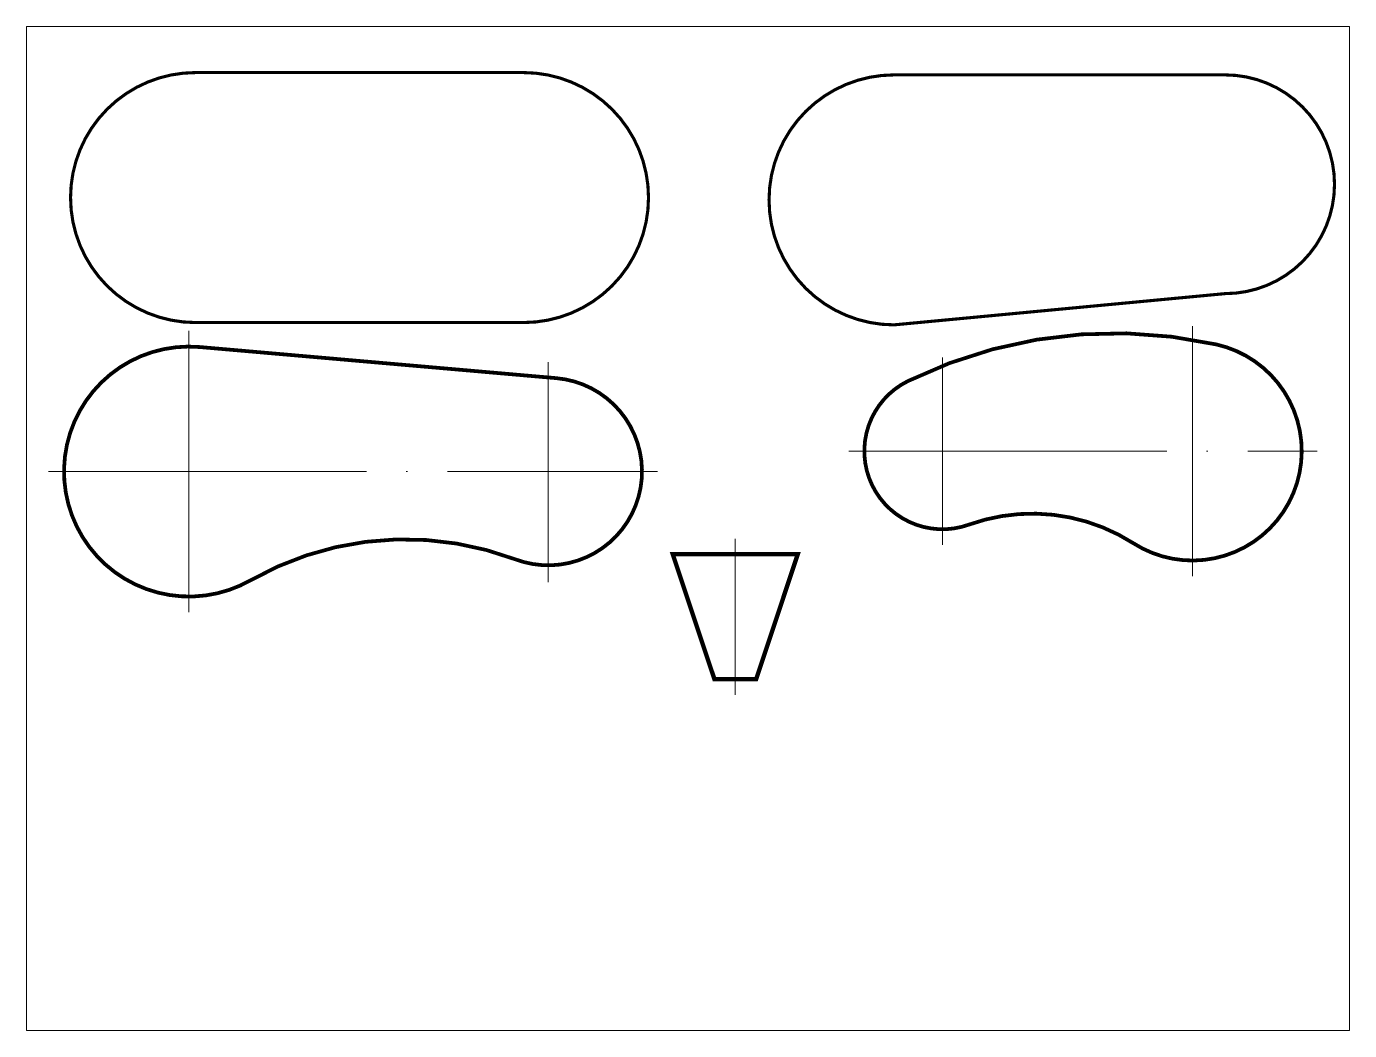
# Paper-space layout 'Лист2' of a CAD drawing. Header units: millimetres. Extents: x 26 to 231, y 20 to 176.
# The model-space entities are those that its viewports show. They can reach past a viewport. Long polylines and large blocks are cut down to what shows.
import ezdxf

# ---------------------------------------------------------------- set-up
doc = ezdxf.new("R2010")
doc.units = ezdxf.units.MM
doc.linetypes.add('ACAD_ISO04W100', pattern=[30, 24, -3, 0, -3])
doc.layers.add('Оси', color=7, linetype='ACAD_ISO04W100')
doc.layers.add('Толстые', color=1, linetype='Continuous', lineweight=100)

msp = doc.modelspace()

# ---------------------------------------------------------------- linework, layer by layer
at = {"layer": 'Оси', "lineweight": 20}
for p, q in [((371.44, 213.25), (371.44, 133.25)), ((50.27, 211.72), (50.27, 121.72)), ((165.27, 201.72), (165.27, 131.35)), ((291.44, 203.25), (291.44, 143.25)), ((261.44, 173.25), (411.44, 173.25)), ((5.27, 166.72), (200.27, 166.72)), ((225.13, 145.24), (225.13, 95.24))]:
    msp.add_line(p, q, dxfattribs=at)
at = {"layer": 'Толстые', "lineweight": 20}
for points, const_width in [([(157.36, 214.41, 1), (157.36, 294.41), (52.36, 294.41, 1), (52.36, 214.41)], 1), ([(381.94, 223.67, 1), (381.94, 293.67), (275.94, 293.67, 1), (275.94, 213.67), (381.94, 223.67)], 1), ([(280.44, 195.7, 0.946195), (299.9, 149.73, -0.232786), (352.56, 143.78, 1.192725), (379.05, 207.42, 0.170303), (280.44, 195.7, 4.313631)], 1.2)]:
    msp.add_lwpolyline(points, format="xyb", dxfattribs=dict(at, const_width=const_width))
at = {"layer": 'Толстые', "lineweight": 20, "const_width": 1}
msp.add_lwpolyline([(52.36, 214.41), (157.36, 214.41)], dxfattribs=at)
at = {"layer": 'Толстые', "lineweight": 20, "const_width": 1.2}
msp.add_lwpolyline([(53.75, 206.57, 1.359216), (70.06, 131.96, -0.222845), (154.71, 138.64, 1.146539), (167.88, 196.61)], format="xyb", close=True, dxfattribs=at)
at = {"layer": 'Толстые', "lineweight": 20, "const_width": 1.4}
msp.add_lwpolyline([(218.47, 100.24), (231.8, 100.24), (245.13, 140.24), (205.13, 140.24)], close=True, dxfattribs=at)

psp = doc.layouts.new('Лист2')

# ---------------------------------------------------------------- viewports
at = {"layer": '0', "linetype": 'ACAD_ISO04W100', "lineweight": 100}
psp.add_viewport(center=(128.5, 97.5), size=(205.6, 156), view_center_point=(210, 148.5), view_height=321.3327, dxfattribs=at)

doc.saveas('drawing.dxf')
